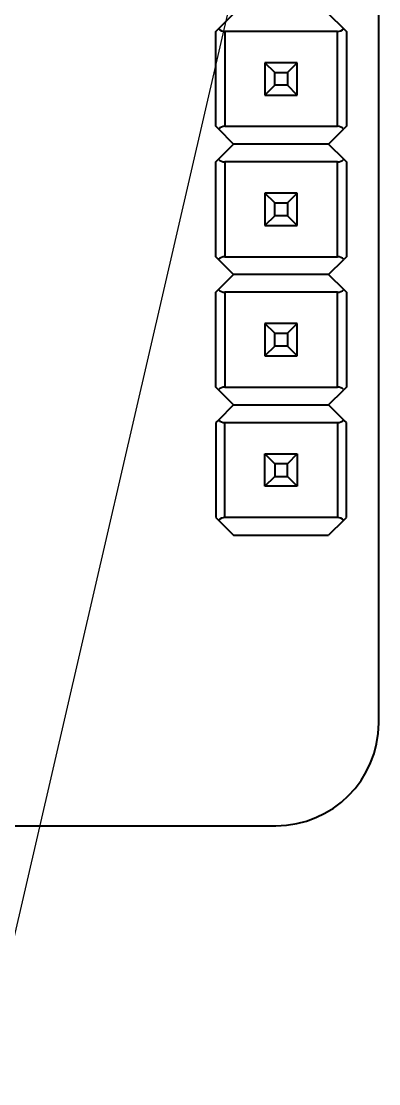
# Model space of a CAD drawing. Header units: millimetres. Extents: x 15 to 205, y 5 to 292.
# Drawn here: x 182.35 to 189.31, y 75.91 to 96.6 of the extents above; entities that cross this region are included whole.
import ezdxf

# ---------------------------------------------------------------- set-up
doc = ezdxf.new("R2010")
doc.units = ezdxf.units.MM
doc.layers.add('Annotations', color=7, linetype='Continuous')
doc.layers.add('Geometries', color=7, linetype='Continuous')
doc.dimstyles.new('ISO-25', dxfattribs={"dimtxt": 2.5, "dimasz": 2.5, "dimexe": 1.25, "dimexo": 0.625, "dimtad": 1, "dimtxsty": 'Standard', "dimcen": 2.5, "dimadec": 0, "dimazin": 0, "dimtfac": 1, "dimtmove": 0, "dimatfit": 3, "dimfxl": 1, "dimarcsym": 0})

msp = doc.modelspace()

# ---------------------------------------------------------------- linework, layer by layer
at = {"layer": 'Geometries', "linetype": 'Continuous', "lineweight": 40}
for p, q in [((189.313, 82.933), (189.313, 113.933)), ((186.194, 96.455), (186.489, 96.75)), ((188.338, 96.75), (188.633, 96.455)), ((186.143, 96.405), (186.194, 96.455)), ((188.633, 96.455), (188.683, 96.405)), ((186.143, 94.556), (186.143, 96.405)), ((186.316, 96.405), (186.316, 94.556)), ((188.511, 96.405), (186.316, 96.405)), ((188.511, 94.556), (188.511, 96.405)), ((188.683, 96.405), (188.683, 94.556)), ((187.098, 95.795), (187.098, 95.795)), ((187.098, 95.795), (187.098, 95.795)), ((187.728, 95.795), (187.098, 95.795)), ((187.288, 95.605), (187.098, 95.795)), ((187.098, 95.795), (187.098, 95.165)), ((187.538, 95.605), (187.728, 95.795)), ((187.728, 95.795), (187.728, 95.795)), ((187.728, 95.795), (187.728, 95.795)), ((187.728, 95.165), (187.728, 95.795)), ((187.288, 95.605), (187.538, 95.605)), ((187.288, 95.355), (187.288, 95.605)), ((187.538, 95.605), (187.538, 95.355)), ((187.288, 95.355), (187.098, 95.165)), ((187.538, 95.355), (187.288, 95.355)), ((187.728, 95.165), (187.538, 95.355)), ((187.098, 95.165), (187.728, 95.165)), ((187.728, 95.165), (187.728, 95.165)), ((186.194, 94.505), (186.143, 94.556)), ((186.489, 94.21), (186.194, 94.505)), ((186.316, 94.556), (188.511, 94.556)), ((188.338, 94.21), (188.633, 94.505)), ((188.683, 94.556), (188.633, 94.505)), ((186.194, 93.915), (186.489, 94.21)), ((188.338, 94.21), (186.489, 94.21)), ((188.338, 94.21), (188.633, 93.915)), ((186.143, 93.865), (186.194, 93.915)), ((186.143, 92.016), (186.143, 93.865)), ((188.511, 93.865), (186.316, 93.865)), ((186.316, 93.865), (186.316, 92.016)), ((188.511, 92.016), (188.511, 93.865)), ((188.633, 93.915), (188.683, 93.865)), ((188.683, 93.865), (188.683, 92.016)), ((187.098, 93.255), (187.098, 93.255)), ((187.098, 93.255), (187.098, 93.255)), ((187.098, 93.255), (187.098, 92.625)), ((187.728, 93.255), (187.098, 93.255)), ((187.288, 93.065), (187.098, 93.255)), ((187.538, 93.065), (187.728, 93.255)), ((187.728, 93.255), (187.728, 93.255)), ((187.728, 93.255), (187.728, 93.255)), ((187.728, 92.625), (187.728, 93.255)), ((187.288, 93.065), (187.538, 93.065)), ((187.288, 92.815), (187.288, 93.065)), ((187.538, 93.065), (187.538, 92.815)), ((187.288, 92.815), (187.098, 92.625)), ((187.538, 92.815), (187.288, 92.815)), ((187.728, 92.625), (187.538, 92.815)), ((187.098, 92.625), (187.728, 92.625)), ((187.728, 92.625), (187.728, 92.625)), ((186.194, 91.965), (186.143, 92.016)), ((186.489, 91.67), (186.194, 91.965)), ((186.316, 92.016), (188.511, 92.016)), ((188.338, 91.67), (188.633, 91.965)), ((188.683, 92.016), (188.633, 91.965)), ((186.194, 91.375), (186.489, 91.67)), ((188.338, 91.67), (186.489, 91.67)), ((188.338, 91.67), (188.633, 91.375)), ((186.143, 91.325), (186.194, 91.375)), ((186.143, 89.476), (186.143, 91.325)), ((186.316, 91.325), (186.316, 89.476)), ((188.511, 91.325), (186.316, 91.325)), ((188.511, 89.476), (188.511, 91.325)), ((188.633, 91.375), (188.683, 91.325)), ((188.683, 91.325), (188.683, 89.476)), ((187.098, 90.715), (187.098, 90.715)), ((187.098, 90.715), (187.098, 90.715)), ((187.098, 90.715), (187.098, 90.085)), ((187.728, 90.715), (187.098, 90.715)), ((187.288, 90.525), (187.098, 90.715)), ((187.538, 90.525), (187.728, 90.715)), ((187.728, 90.715), (187.728, 90.715)), ((187.728, 90.715), (187.728, 90.715)), ((187.728, 90.085), (187.728, 90.715)), ((187.288, 90.525), (187.538, 90.525)), ((187.288, 90.275), (187.288, 90.525)), ((187.538, 90.525), (187.538, 90.275)), ((187.288, 90.275), (187.098, 90.085)), ((187.538, 90.275), (187.288, 90.275)), ((187.728, 90.085), (187.538, 90.275)), ((187.098, 90.085), (187.728, 90.085)), ((187.728, 90.085), (187.728, 90.085)), ((186.194, 89.425), (186.143, 89.476)), ((186.489, 89.13), (186.194, 89.425)), ((186.316, 89.476), (188.511, 89.476)), ((188.338, 89.13), (188.633, 89.425)), ((188.683, 89.476), (188.633, 89.425)), ((186.489, 89.13), (186.194, 88.835)), ((186.489, 89.13), (188.338, 89.13)), ((188.633, 88.835), (188.338, 89.13)), ((186.194, 88.835), (186.143, 88.785)), ((188.683, 88.785), (188.633, 88.835)), ((186.143, 88.785), (186.143, 86.936)), ((186.316, 86.936), (186.316, 88.785)), ((186.316, 88.785), (188.511, 88.785)), ((188.511, 88.785), (188.511, 86.936)), ((188.683, 86.936), (188.683, 88.785)), ((187.098, 88.175), (187.098, 88.175)), ((187.098, 88.175), (187.098, 88.175)), ((187.098, 88.175), (187.728, 88.175)), ((187.098, 88.175), (187.288, 87.985)), ((187.098, 87.545), (187.098, 88.175)), ((187.728, 88.175), (187.538, 87.985)), ((187.728, 88.175), (187.728, 88.175)), ((187.728, 88.175), (187.728, 88.175)), ((187.728, 88.175), (187.728, 87.545)), ((187.538, 87.985), (187.288, 87.985)), ((187.288, 87.985), (187.288, 87.735)), ((187.538, 87.735), (187.538, 87.985)), ((187.098, 87.545), (187.288, 87.735)), ((187.728, 87.545), (187.098, 87.545)), ((187.288, 87.735), (187.538, 87.735)), ((187.538, 87.735), (187.728, 87.545)), ((187.728, 87.545), (187.728, 87.545)), ((186.143, 86.936), (186.194, 86.885)), ((188.511, 86.936), (186.316, 86.936)), ((188.633, 86.885), (188.683, 86.936)), ((186.194, 86.885), (186.489, 86.59)), ((188.633, 86.885), (188.338, 86.59)), ((186.489, 86.59), (188.338, 86.59)), ((129.313, 80.933), (187.313, 80.933))]:
    msp.add_line(p, q, dxfattribs=at)
for centre, radius, start, end in [((186.316, 96.577), 0.173, 225.0004, 269.9997), ((188.511, 96.577), 0.173, 270.0001, 314.9999), ((186.316, 94.383), 0.173, 90.0001, 134.9999), ((188.511, 94.383), 0.173, 45.0004, 89.9997), ((186.316, 94.037), 0.173, 225.0004, 269.9997), ((188.511, 94.037), 0.173, 270.0001, 314.9999), ((186.316, 91.843), 0.173, 90.0001, 134.9999), ((188.511, 91.843), 0.173, 45.0004, 89.9997), ((186.316, 91.497), 0.173, 225.0004, 269.9997), ((188.511, 91.497), 0.173, 270.0001, 314.9999), ((186.316, 89.303), 0.173, 90.0001, 134.9999), ((188.511, 89.303), 0.173, 45.0004, 89.9997), ((186.316, 88.957), 0.173, 225.0001, 269.9999), ((188.511, 88.957), 0.173, 270.0003, 314.9996), ((186.316, 86.763), 0.173, 90.0003, 134.9996), ((188.511, 86.763), 0.173, 45.0001, 89.9999), ((187.313, 82.933), 2, 270, 0)]:
    msp.add_arc(centre, radius, start, end, dxfattribs=at)

# ---------------------------------------------------------------- leaders
at = {"layer": 'Annotations', "linetype": 'Continuous', "lineweight": 15}
msp.add_leader([(187.193, 100.34), (181.549, 75.907)], dimstyle='ISO-25', dxfattribs=at)

doc.saveas('drawing.dxf')
